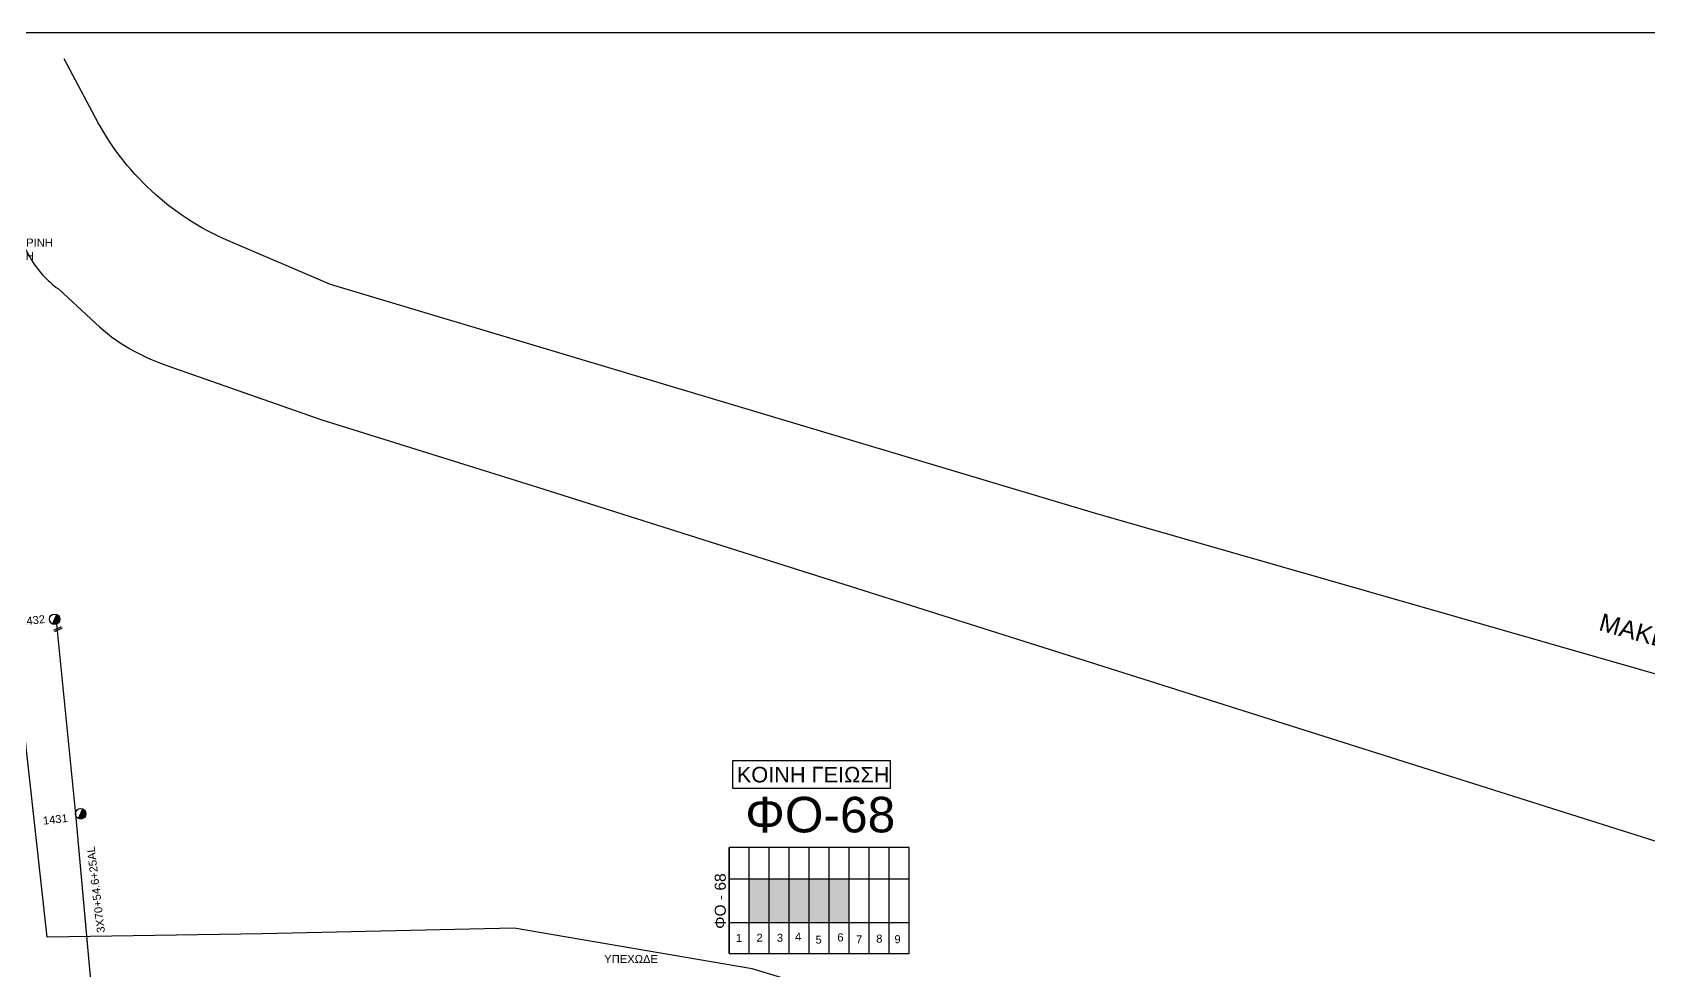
# Model space of a CAD drawing. Header units: millimetres. Extents: x 918 to 3138, y 719 to 1759.
# Drawn here: x 1103.3 to 1466.9, y 1534.1 to 1745.3 of the extents above; entities that cross this region are included whole.
import ezdxf
from ezdxf.enums import TextEntityAlignment as Align

# ---------------------------------------------------------------- set-up
doc = ezdxf.new("R2010")
doc.units = ezdxf.units.MM
doc.header["$LTSCALE"] = 0.5
doc.linetypes.add('DASHED', pattern=[19.05, 12.7, -6.35])
for name, color, linetype in [('Ασφαλειοκιβώτια Χ.Τ 9 αναχωρήσεων', 7, 'Continuous'), ('Επιγραφές - Σχήματα', 7, 'Continuous'), ('Μηχανική τομή', 7, 'Continuous'), ('Στύλος ΦΜ', 7, 'Continuous'), ('Στύλος ΦΜ @ 1', 7, 'Continuous'), ('Συνεστραμμένα ΧΤ   3x70+54.6+25 AL', 7, 'SYN_LINE'), ('Υπόβαθρο ΔΕΗ', 7, 'Continuous')]:
    doc.layers.add(name, color=color, linetype=linetype)
doc.styles.add('arial', font='ARIAL.TTF')
doc.styles.get("Standard").update_dxf_attribs({"font": 'ARIAL.TTF'})
doc.linetypes.add('SYN_LINE', pattern='A,0.5,-0.0001,["/\\/\\/\\/",Standard,S=0.1,R=0,X=0,Y=-0.05],-0.25', length=0.7501)

# ---------------------------------------------------------------- blocks, each defined once
blk = doc.blocks.new('ΜΗΧΑΝΙΚΗ ΤΟΜΗ')
at = {"layer": 'Μηχανική τομή', "ltscale": 40}
for p, q in [((-1.89, 0.78), (1.89, 0.78)), ((1.89, 0), (-1.89, 0))]:
    blk.add_line(p, q, dxfattribs=at)
blk = doc.blocks.new('ΥΠΑΡΧΩΝ ΤΣΙΜΕΝΤΕΝΙΟΣ ΣΤΥΛΟΣ')
at = {"layer": 'Στύλος ΦΜ'}
blk.add_hatch(color=7, dxfattribs=at).paths.add_polyline_path([(-1.29, -2.28, 0.574793), (2.62, 0, 0.268822), (1.3, 2.27)])
at = {"layer": 'Στύλος ΦΜ', "color": 7}
blk.add_line((-1.29, -2.28), (1.3, 2.27), dxfattribs=at)
blk.add_circle((0, 0), 2.62, dxfattribs=at)
at = {"layer": 'Στύλος ΦΜ', "flags": 4}
for tag, p in [('ΑΡΙΘΜΟΣ', (-4.68, 8.05)), ('ΤΥΠΟΣ', (-4.91, 3.03))]:
    blk.add_attdef(tag, p, '', height=4, dxfattribs=at)
blk = doc.blocks.new('ΑΣΦΑΛΕΙΟΚΙΒΩΤΙΟ ΥΠΟΣΤΑΘΜΟΥ 9 ΑΝΑΧΩΡΗΣΕΩΝ')
at = {"layer": 'Ασφαλειοκιβώτια Χ.Τ 9 αναχωρήσεων', "ltscale": 40}
for p, q in [((-23.8, 40.36), (24.02, 40.36)), ((-9.72, 40.36), (-9.72, -40.64)), ((9.94, 40.36), (9.94, -40.64)), ((-23.8, 31.36), (24.02, 31.36)), ((-23.8, 22.36), (24.02, 22.36)), ((-23.8, 13.36), (24.02, 13.36)), ((-23.8, 4.36), (24.02, 4.36)), ((-23.8, -4.64), (24.02, -4.64)), ((-23.8, -13.64), (24.02, -13.64)), ((-23.8, -22.64), (24.02, -22.64)), ((-23.8, -31.64), (24.02, -31.64))]:
    blk.add_line(p, q, dxfattribs=at)
at = {"layer": 'Ασφαλειοκιβώτια Χ.Τ 9 αναχωρήσεων'}
blk.add_lwpolyline([(-23.8, -40.64), (24.02, -40.64), (24.02, 40.36), (-23.8, 40.36)], close=True, dxfattribs=at)
for s, p in [('1', (-18.54, 37.25)), ('2', (-18.39, 27.98)), ('3', (-18.45, 18.85)), ('4', (-17.96, 10.67)), ('5', (-19.3, 1.44)), ('6', (-18.25, -8.4)), ('7', (-19.23, -16.79)), ('8', (-18.84, -25.86)), ('9', (-19.09, -34.08))]:
    blk.add_text(s, height=3.6, rotation=270, dxfattribs=at).set_placement(p)
at = {"layer": 'Ασφαλειοκιβώτια Χ.Τ 9 αναχωρήσεων', "ltscale": 40}
for tag, height, p in [('ΟΝΟΜΑ', 5, (-0.16, 44.31)), ('ΚΕΙΜΕΝΟ 1', 2, (17.06, 35.59)), ('ΚΕΙΜΕΝΟ 2', 2, (17.06, 26.88)), ('ΚΕΙΜΕΝΟ 3', 2, (17.06, 17.69)), ('ΚΕΙΜΕΝΟ 4', 2, (17.06, 8.71)), ('ΚΕΙΜΕΝΟ 5', 2, (17.06, -0.13)), ('ΚΕΙΜΕΝΟ 6', 2, (17.06, -9.05)), ('ΚΕΙΜΕΝΟ 7', 2, (17.06, -18.13)), ('ΚΕΙΜΕΝΟ 8', 2, (17.06, -26.85)), ('ΚΕΙΜΕΝΟ 9', 2, (17.06, -35.99)), ('ΣΧ', 2, (-0.1, -42.64))]:
    blk.add_attdef(tag, text='', height=height, dxfattribs=at).set_placement(p, align=Align.MIDDLE_CENTER)

msp = doc.modelspace()

# ---------------------------------------------------------------- hatches: boundary and pattern name
at = {"layer": 'Ασφαλειοκιβώτια Χ.Τ 9 αναχωρήσεων', "ltscale": 40}
for color, points in [(173, [(1268.99, 1554.84), (1268.99, 1545.01), (1273.49, 1545.01), (1273.49, 1554.84)]), (133, [(1273.49, 1554.84), (1273.49, 1545.01), (1277.99, 1545.01), (1277.99, 1554.84)]), (30, [(1277.99, 1554.84), (1277.99, 1545.01), (1282.49, 1545.01), (1282.49, 1554.84)]), (1, [(1282.49, 1554.84), (1282.49, 1545.01), (1286.99, 1545.01), (1286.99, 1554.84)])]:
    msp.add_hatch(color=color, dxfattribs=at).paths.add_polyline_path(points)
at = {"layer": 'Επιγραφές - Σχήματα', "linetype": 'DASHED', "ltscale": 0.2}
h = msp.add_hatch(color=2, dxfattribs=at)
h.dxf.hatch_style = 1
h.paths.add_polyline_path([(1268.99, 1554.84), (1264.49, 1554.84), (1264.49, 1545.01), (1268.99, 1545.01)])

# ---------------------------------------------------------------- linework, layer by layer
at = {"layer": 'Επιγραφές - Σχήματα'}
msp.add_lwpolyline([(936.87, 1745.25), (2965.33, 1745.25), (2965.33, 743.52), (936.87, 743.52)], close=True, dxfattribs=at)
at = {"layer": 'Επιγραφές - Σχήματα', "color": 190}
msp.add_lwpolyline([(1260.78, 1575.17), (1296.3, 1575.17), (1296.3, 1581.35), (1260.78, 1581.35)], close=True, dxfattribs=at)
at = {"layer": 'Συνεστραμμένα ΧΤ   3x70+54.6+25 AL', "color": 133, "ltscale": 20}
msp.add_lwpolyline([(1108.73, 1612.11), (1112.97, 1569.36), (1117.14, 1522.84)], dxfattribs=at)
at = {"layer": 'Υπόβαθρο ΔΕΗ'}
for points in [[(1083.76, 1739.45), (1086.89, 1727.54, 0.063346), (1093.54, 1711.08, 0.000157), (1102.76, 1694.6, 0.111186), (1109.13, 1687.52), (1117.47, 1679.79, 0.107355), (1133.55, 1670.29), (1168.19, 1658.17), (1218.08, 1642.57), (1408.75, 1582.17), (1581.66, 1527.54), (1734.46, 1479.26), (1769.94, 1467.93, 0.106038), (1800.84, 1464.9), (1845.53, 1467.31), (1880.9, 1470.08), (1911.78, 1470.81), (1931.2, 1469.14), (1950.24, 1465.51), (1961.06, 1461.72, -0.07415), (1976.83, 1453.42, 0.043078)], [(2448.08, 1493.27), (2366.31, 1384), (2307.44, 1304.3, -0.360241), (2287.18, 1299.28), (2282.16, 1301.48), (2220.62, 1343.15), (2099.43, 1425.12), (1991.15, 1499.31, 0.09764), (1955.94, 1514.46, 0.061427), (1925.19, 1517.19), (1878.06, 1514.02), (1808.35, 1509.32), (1801.75, 1508.87), (1794.29, 1509.6), (1775.49, 1512.53), (1691.32, 1536), (1576.76, 1569.78), (1342.2, 1637.07), (1170.37, 1688.54), (1147.42, 1698.34, -0.172979), (1117.46, 1726.05), (1110.42, 1739.29)]]:
    msp.add_lwpolyline(points, format="xyb", dxfattribs=at)
msp.add_lwpolyline([(1521.63, 1464.6), (1491.17, 1469.35), (1471.16, 1473.35), (1458.45, 1476.97), (1406.72, 1492.19), (1321.27, 1517.28), (1288.51, 1527.47), (1265.19, 1534.53), (1211.62, 1543.74), (1155.05, 1542.43), (1106.6, 1541.66), (1099.85, 1602.77), (1090.49, 1682.38)], dxfattribs=at)

# ---------------------------------------------------------------- block references
at = {"layer": 'Ασφαλειοκιβώτια Χ.Τ 9 αναχωρήσεων', "xscale": 0.5, "yscale": 0.5, "zscale": 0.5, "rotation": 90}
msp.add_blockref('ΑΣΦΑΛΕΙΟΚΙΒΩΤΙΟ ΥΠΟΣΤΑΘΜΟΥ 9 ΑΝΑΧΩΡΗΣΕΩΝ', (1280.17, 1549.87), dxfattribs=at).add_auto_attribs({'ΟΝΟΜΑ': 'ΦΟ - 68'})
at = {"layer": 'Μηχανική τομή', "xscale": 0.4999999999999996, "yscale": 0.4999999999999996, "zscale": 0.4999999999999996, "rotation": 204.2362609002445}
msp.add_blockref('ΜΗΧΑΝΙΚΗ ΤΟΜΗ', (1108.97, 1611.15), dxfattribs=at)
at = {"layer": 'Στύλος ΦΜ @ 1', "ltscale": 40}
ref = msp.add_blockref('ΥΠΑΡΧΩΝ ΤΣΙΜΕΝΤΕΝΙΟΣ ΣΤΥΛΟΣ', (1108.29, 1613.2), dxfattribs=dict(at, xscale=0.4499999999998181, yscale=0.4499999999998181, zscale=0.4499999999998181, rotation=6.528506663026866))
ref.add_attrib('ΤΥΠΟΣ', '1432', (1100.65, 1611.75), dxfattribs={"layer": 'Στύλος ΦΜ', "height": 1.8, "rotation": 6.5285, "flags": 4})
ref = msp.add_blockref('ΥΠΑΡΧΩΝ ΤΣΙΜΕΝΤΕΝΙΟΣ ΣΤΥΛΟΣ', (1114.14, 1569.44), dxfattribs=dict(at, xscale=0.4499999999998181, yscale=0.4499999999998181, zscale=0.4499999999998181, rotation=6.528506663026866))
ref.add_attrib('ΤΥΠΟΣ', '1431', (1105.75, 1566.98), dxfattribs={"layer": 'Στύλος ΦΜ', "height": 1.8, "rotation": 6.5285, "flags": 4})

# ---------------------------------------------------------------- texts
at = {"layer": 'Επιγραφές - Σχήματα', "ltscale": 0.2, "insert": (1092.99, 1698.85), "char_height": 1.8, "width": 7.9547, "attachment_point": 1}
msp.add_mtext('ΠΡΟΣΩΡΙΝΗ ΠΑΡΟΧΗ ΟΑΚΑ', dxfattribs=at)
at = {"layer": 'Επιγραφές - Σχήματα', "insert": (1456.49, 1614.63), "char_height": 4, "width": 15.1545, "attachment_point": 1, "rotation": 344.6633}
msp.add_mtext('ΜΑΚΕΔΟΝΟΜΑΧΩΝ', dxfattribs=at)
at = {"layer": 'Επιγραφές - Σχήματα', "color": 190, "insert": (1261.74, 1580), "char_height": 3.5, "width": 35.1311, "attachment_point": 1}
msp.add_mtext('KOINH ΓΕΙΩΣΗ', dxfattribs=at)
at = {"layer": 'Επιγραφές - Σχήματα', "ltscale": 40, "insert": (1263.63, 1573.25), "char_height": 8, "width": 17.8089, "attachment_point": 1, "style": 'arial'}
msp.add_mtext('ΦO-68', dxfattribs=at)
at = {"layer": 'Επιγραφές - Σχήματα', "color": 1, "ltscale": 0.2, "insert": (1231.92, 1537.67), "char_height": 1.8, "width": 16.0949, "attachment_point": 1}
msp.add_mtext('ΥΠΕΧΩΔΕ', dxfattribs=at)
at = {"layer": 'Συνεστραμμένα ΧΤ   3x70+54.6+25 AL', "ltscale": 20, "insert": (1117.83, 1542.56), "char_height": 1.8, "width": 17.1868, "attachment_point": 1, "rotation": 96.8887, "style": 'arial'}
msp.add_mtext('3X70+54.6+25AL', dxfattribs=at)

doc.saveas('drawing.dxf')
